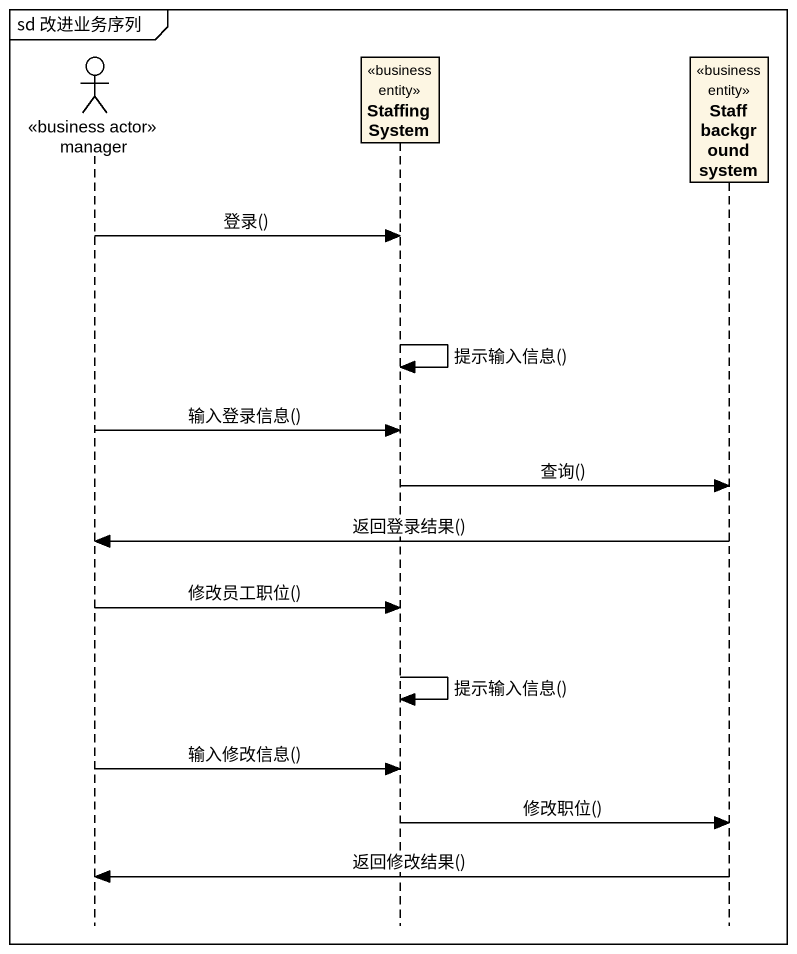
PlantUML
@startuml
mainframe sd 改进业务序列
hide footbox
actor manager <<business actor>>
participant "Staffing System" as Staffing_System <<business entity>>
participant "Staff background system" as Staff_background_system <<business entity>>

manager -> Staffing_System : 登录()
Staffing_System -> Staffing_System : 提示输入信息()
manager -> Staffing_System : 输入登录信息()
Staffing_System -> Staff_background_system : 查询()
Staff_background_system -> manager : 返回登录结果()
manager -> Staffing_System : 修改员工职位()
Staffing_System -> Staffing_System : 提示输入信息()
manager -> Staffing_System : 输入修改信息()
Staffing_System -> Staff_background_system : 修改职位()
Staff_background_system -> manager : 返回修改结果()
@enduml
